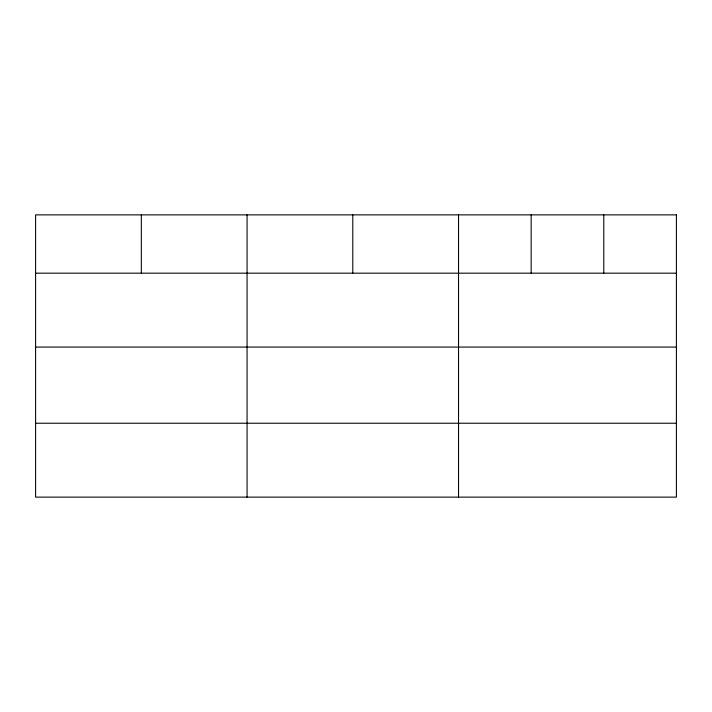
<?xml version="1.0" encoding="UTF-8"?>
<svg xmlns="http://www.w3.org/2000/svg" width="712" height="712" viewBox="0 0 712 712"><rect width="100%" height="100%" fill="white"/><g stroke="black" fill="none" stroke-linecap="round" stroke-linejoin="round"><path stroke-width="1.07" d="M35.6 273.177L676.4 273.177M35.6 347.082L676.4 347.082M35.6 423.231L676.4 423.231M603.776 214.873L603.776 273.177M531.152 214.873L531.152 273.177M458.528 214.873L458.528 497.127M352.796 214.873L352.796 273.177M247.064 214.873L247.064 497.127M141.332 214.873L141.332 273.177M676.4 214.873L35.6 214.873L35.6 497.127L676.4 497.127L676.4 214.873"/></g></svg>
